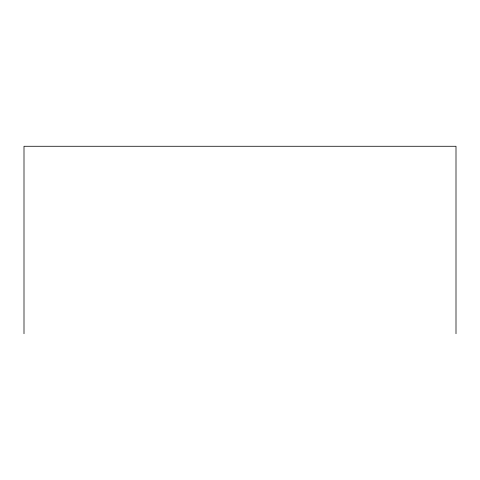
<?xml version="1.0" encoding="UTF-8"?>
<svg xmlns="http://www.w3.org/2000/svg" width="480" height="480" viewBox="0 0 480 480"><rect width="100%" height="100%" fill="white"/><g stroke="black" fill="none" stroke-linecap="round" stroke-linejoin="round"><path stroke-width="0.72" d="M456 333.726L456 146.274L24 146.274L24 333.726"/></g></svg>
